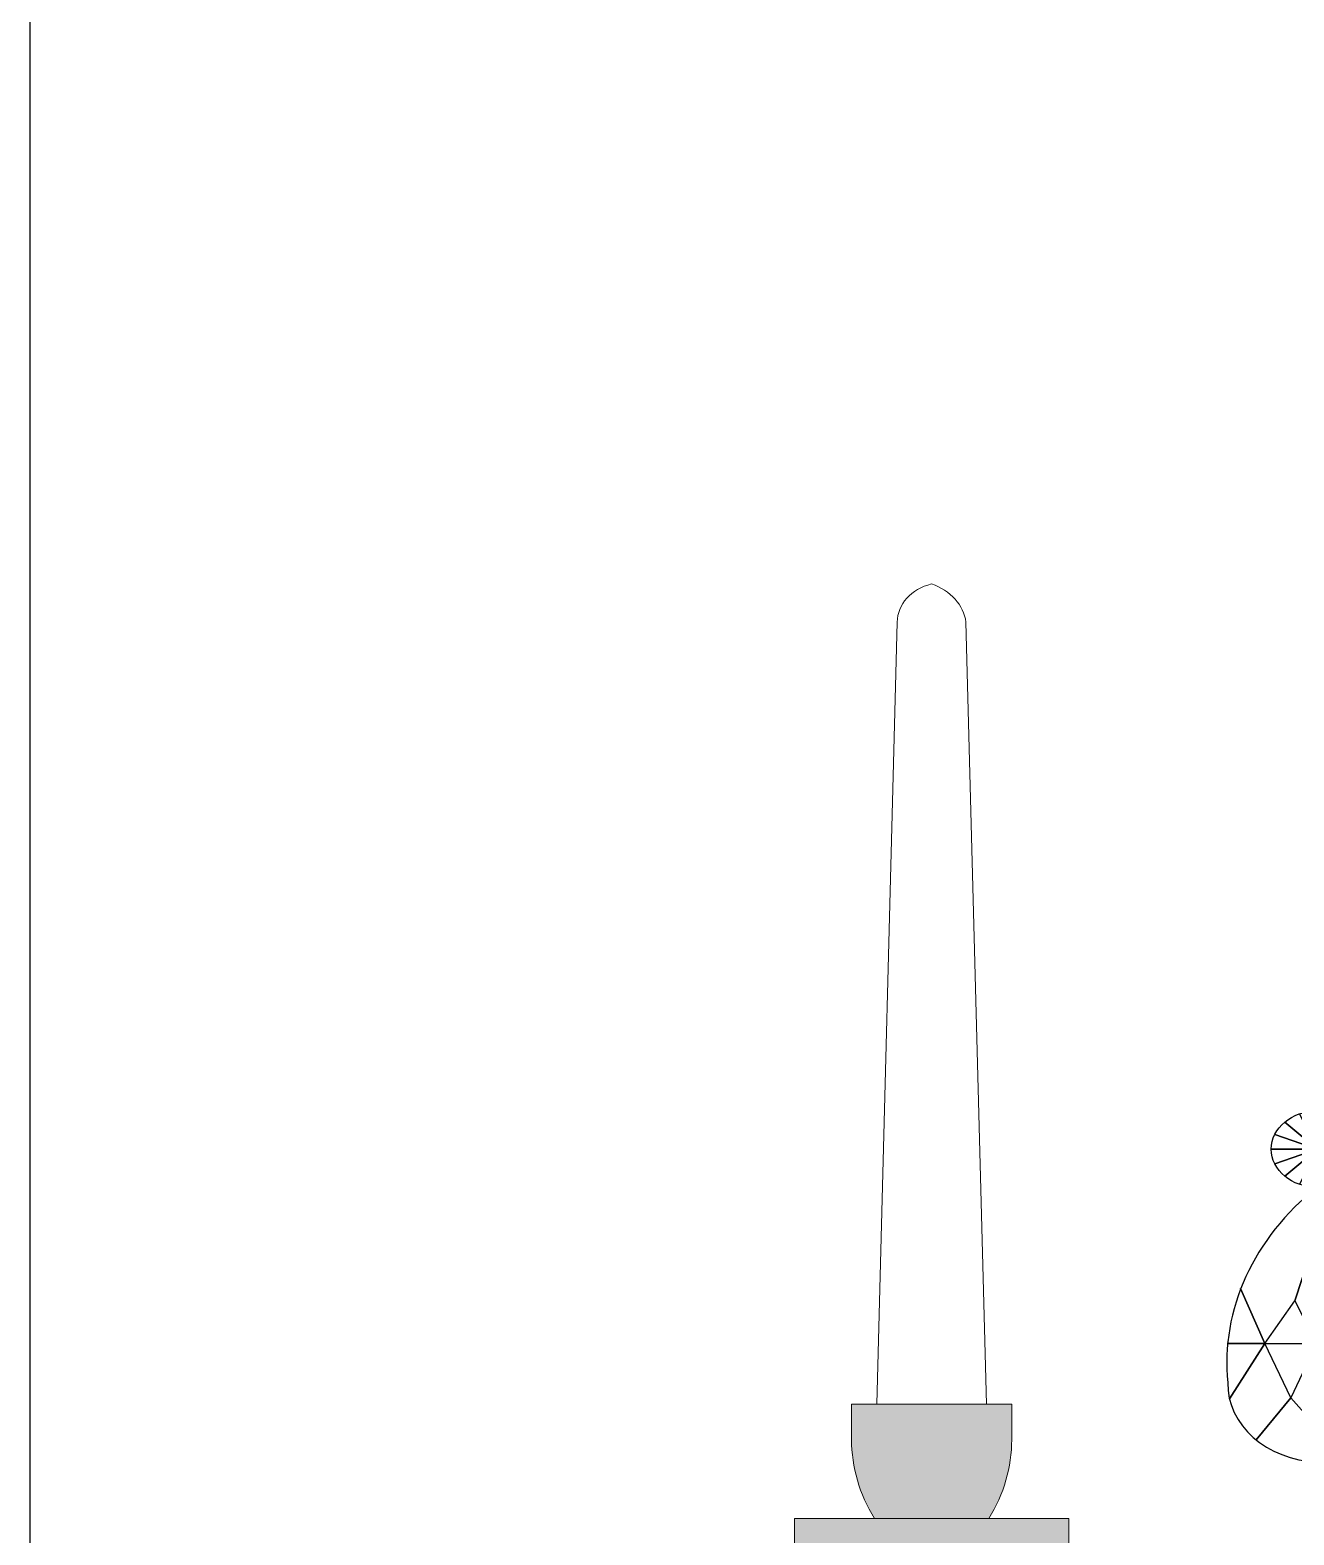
# Model space of a CAD drawing. Header units: inches. Extents: x 258415 to 640093, y 441672 to 945769.
# Drawn here: x 299165.7 to 299248.5, y 465897.2 to 465995.8 of the extents above; entities that cross this region are included whole.
import ezdxf

# ---------------------------------------------------------------- set-up
doc = ezdxf.new("R2010")
doc.units = ezdxf.units.IN
doc.header["$MEASUREMENT"] = 0
doc.linetypes.add('HIDDEN', pattern=[0.375, 0.25, -0.125])
for name, color, linetype in [('CQ SPOT DETAIL DIMENSION', 9, 'Continuous'), ('CQ-legend tex box', 3, 'Continuous'), ('E-LITE-FIXT-NORM-CEILING', 3, 'Continuous')]:
    doc.layers.add(name, color=color, linetype=linetype)

# ---------------------------------------------------------------- blocks, each defined once
blk = doc.blocks.new('CRYSTAL ALMOND')
at = {"color": 4}
for p, q in [((16643.04, 3698.14), (16650.7, 3716.61)), ((16650.7, 3698.14), (16643.04, 3716.61)), ((16650.7, 3716.61), (16643.04, 3698.14)), ((16643.04, 3716.61), (16650.7, 3698.14)), ((16646.87, 3697.38), (16646.87, 3717.38)), ((16646.87, 3717.38), (16646.87, 3697.38)), ((16639.8, 3700.3), (16653.94, 3714.45)), ((16653.94, 3700.3), (16639.8, 3714.45)), ((16653.94, 3714.45), (16639.8, 3700.3)), ((16639.8, 3714.45), (16653.94, 3700.3)), ((16637.63, 3703.55), (16656.11, 3711.2)), ((16656.11, 3703.55), (16637.63, 3711.2)), ((16656.11, 3711.2), (16637.63, 3703.55)), ((16637.63, 3711.2), (16656.11, 3703.55)), ((16636.87, 3707.38), (16656.87, 3707.38)), ((16656.87, 3707.38), (16636.87, 3707.38)), ((16627.2, 3656.41), (16648.13, 3656.41)), ((16666.54, 3656.41), (16645.61, 3656.41))]:
    blk.add_line(p, q, dxfattribs=at)
for points in [[(16646.87, 3625.36), (16646.87, 3634.38), (16641.14, 3642.21), (16635.48, 3656.41), (16630.17, 3670.85), (16635.48, 3656.41), (16642.01, 3667.57), (16646.87, 3685.44), (16646.87, 3697.38), (16646.87, 3685.44), (16642.01, 3667.57), (16646.75, 3656.41), (16641.14, 3642.21), (16633.59, 3631.14), (16641.14, 3642.21), (16635.48, 3656.41), (16627.73, 3641.91), (16635.48, 3656.41), (16627.2, 3656.41), (16646.75, 3656.41)], [(16646.87, 3625.36), (16646.87, 3634.38), (16652.61, 3642.21), (16658.26, 3656.41), (16663.57, 3670.85), (16658.26, 3656.41), (16651.74, 3667.57), (16646.87, 3685.44), (16646.87, 3697.38), (16646.87, 3685.44), (16651.74, 3667.57), (16646.99, 3656.41), (16652.61, 3642.21), (16660.15, 3631.14), (16652.61, 3642.21), (16658.26, 3656.41), (16666.01, 3641.91), (16658.26, 3656.41), (16666.54, 3656.41), (16646.99, 3656.41)]]:
    blk.add_lwpolyline(points, dxfattribs=at)
blk.add_circle((16646.87, 3707.38), 10, dxfattribs=at)
for centre, radius, start, end in [((16690.91, 3651.25), 63.77, 133.6719, 184.6189), ((16602.84, 3651.25), 63.77, 355.3811, 46.3281), ((16647.91, 3645.9), 20.57, 179.4032, 267.0984), ((16645.83, 3645.9), 20.57, 272.9016, 0.5968)]:
    blk.add_arc(centre, radius, start, end, dxfattribs=at)
blk = doc.blocks.new('CH20')
h = blk.add_hatch(color=2)
h.set_gradient(color1=(255, 255, 0), color2=(168, 168, 0), one_color=1, tint=0.33, name='INVCYLINDER')
h.paths.add_polyline_path([(-482.48, -8.64), (-482.48, 0.66), (-517.48, 0.66), (-517.48, -8.64, 0.119114), (-512.48, -29.34), (-487.48, -29.34, 0.119114)])
h = blk.add_hatch(color=2)
h.set_gradient(color1=(255, 255, 0), color2=(168, 168, 0), one_color=1, tint=0.33, name='INVCYLINDER')
h.paths.add_polyline_path([(-469.98, -29.34), (-529.98, -29.34), (-529.98, -39.34), (-500.02, -39.34, -0.000141), (-499.98, -39.34), (-469.98, -39.34)])
at = {"color": 2, "lineweight": 0}
for points in [[(-492.48, 205.67, 0.273208), (-499.98, 215.67, 0.337269), (-507.48, 205.67), (-511.98, 0.66), (-487.98, 0.66), (-492.48, 205.67)], [(-482.48, 0.66), (-517.48, 0.66), (-517.48, -8.64, 0.119114), (-512.48, -29.34), (-487.48, -29.34, 0.119114), (-482.48, -8.64), (-482.48, 0.66), (-517.48, 0.66)]]:
    blk.add_lwpolyline(points, format="xyb", dxfattribs=at)
blk.add_lwpolyline([(-469.98, -29.34), (-529.98, -29.34), (-529.98, -39.34), (-469.98, -39.34)], close=True, dxfattribs=at)
blk.add_blockref('CRYSTAL ALMOND', (-17062.62, -3639.87), dxfattribs=at)
blk = doc.blocks.new('CH21')
at = {"color": 2, "lineweight": 0, "xscale": 1.199999999999999}
blk.add_blockref('CH20', (-28212.4, 10805.45), dxfattribs=at)
blk = doc.blocks.new('SMDS')
at = {"layer": 'CQ-legend tex box'}
blk.add_lwpolyline([(384632.872, 472716.649), (384632.872, 480364.081), (386097.226, 480364.081), (386097.202, 472716.648)], dxfattribs=at)
at = {"layer": 'E-LITE-FIXT-NORM-CEILING', "linetype": 'HIDDEN', "xscale": 0.25, "yscale": 0.25, "zscale": 0.25}
blk.add_blockref('CH21', (391895.077, 476521.574), dxfattribs=at)

msp = doc.modelspace()

# ---------------------------------------------------------------- block references
at = {"layer": 'CQ SPOT DETAIL DIMENSION'}
msp.add_blockref('SMDS', (-85467.189, -13317.368), dxfattribs=at)

doc.saveas('drawing.dxf')
